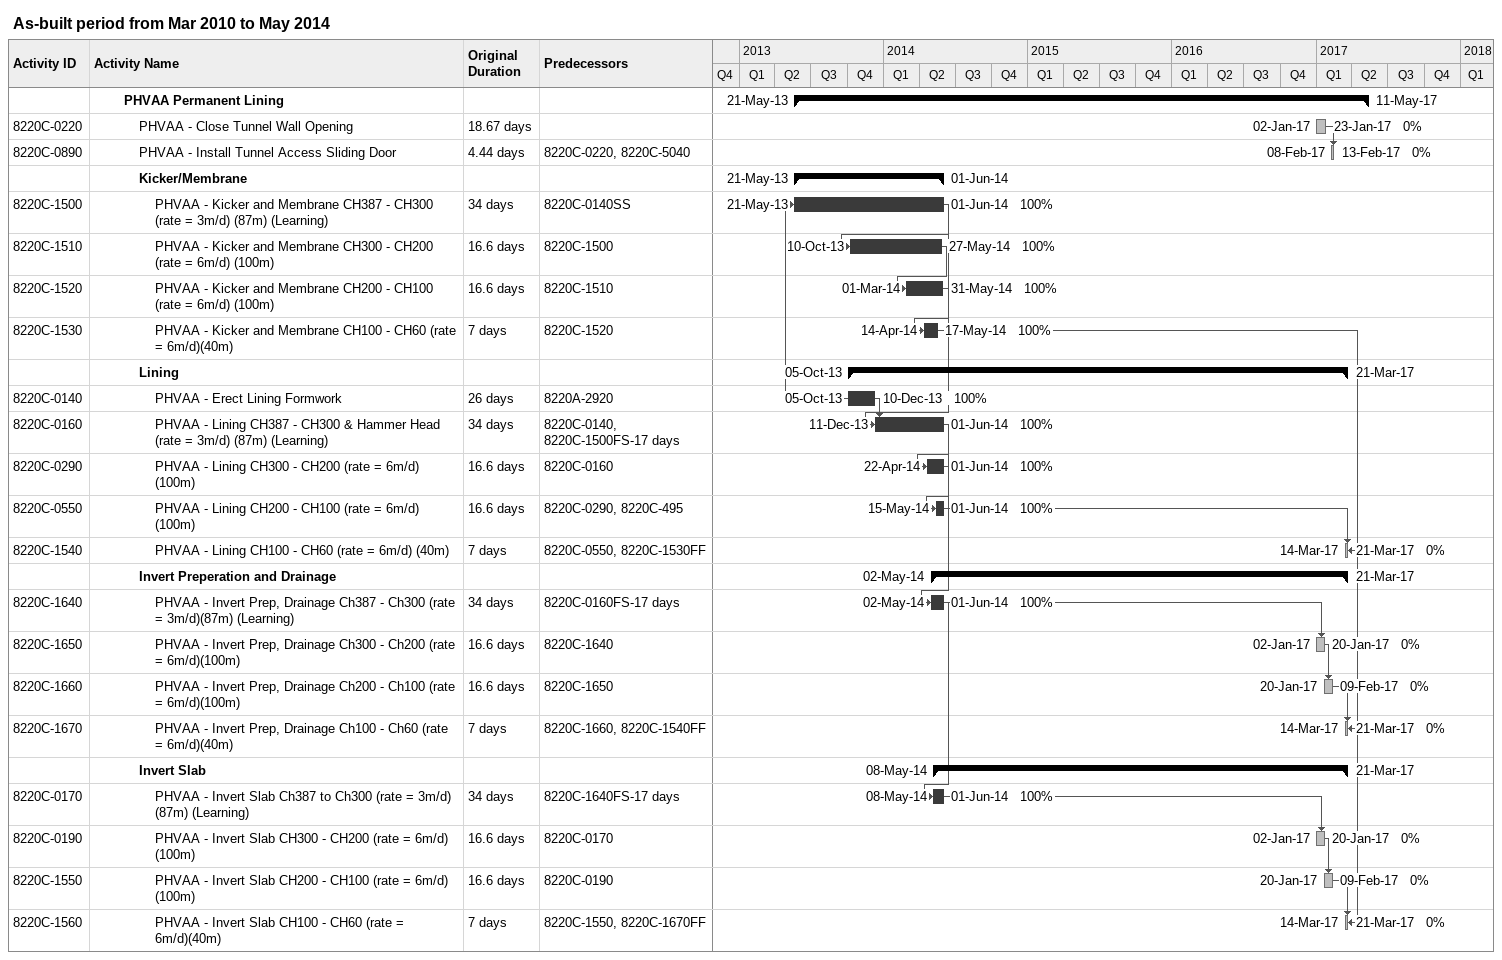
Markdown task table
As-built period from Mar 2010 to May 2014

| ID | Level | Task | Original duration | Start | Finish | Predecessors | % complete |
|---|---|---|---|---|---|---|---|
|  | 3 | **PHVAA Permanent Lining** |  | 2013-05-21 | 2017-05-11 |  |  |
| 8220C-0220 | 4 | PHVAA - Close Tunnel Wall Opening | 18.67d | 2017-01-02 | 2017-01-23 |  | 0 |
| 8220C-0890 | 4 | PHVAA - Install Tunnel Access Sliding Door | 4.44d | 2017-02-08 | 2017-02-13 | 8220C-0220, 8220C-5040 | 0 |
|  | 4 | **Kicker/Membrane** |  | 2013-05-21 | 2014-06-01 |  |  |
| 8220C-1500 | 5 | PHVAA - Kicker and Membrane CH387 - CH300 (rate = 3m/d) (87m) (Learning) | 34d | 2013-05-21 | 2014-06-01 | 8220C-0140SS | 100 |
| 8220C-1510 | 5 | PHVAA - Kicker and Membrane CH300 - CH200 (rate = 6m/d) (100m) | 16.6d | 2013-10-10 | 2014-05-27 | 8220C-1500 | 100 |
| 8220C-1520 | 5 | PHVAA - Kicker and Membrane CH200 - CH100 (rate = 6m/d) (100m) | 16.6d | 2014-03-01 | 2014-05-31 | 8220C-1510 | 100 |
| 8220C-1530 | 5 | PHVAA - Kicker and Membrane CH100 - CH60 (rate = 6m/d)(40m) | 7d | 2014-04-14 | 2014-05-17 | 8220C-1520 | 100 |
|  | 4 | **Lining** |  | 2013-10-05 | 2017-03-21 |  |  |
| 8220C-0140 | 5 | PHVAA - Erect Lining Formwork | 26d | 2013-10-05 | 2013-12-10 | 8220A-2920 | 100 |
| 8220C-0160 | 5 | PHVAA - Lining CH387 - CH300 & Hammer Head (rate = 3m/d) (87m) (Learning) | 34d | 2013-12-11 | 2014-06-01 | 8220C-0140, 8220C-1500FS-17d | 100 |
| 8220C-0290 | 5 | PHVAA - Lining CH300 - CH200 (rate = 6m/d) (100m) | 16.6d | 2014-04-22 | 2014-06-01 | 8220C-0160 | 100 |
| 8220C-0550 | 5 | PHVAA - Lining CH200 - CH100 (rate = 6m/d) (100m) | 16.6d | 2014-05-15 | 2014-06-01 | 8220C-0290, 8220C-495 | 100 |
| 8220C-1540 | 5 | PHVAA - Lining CH100 - CH60 (rate = 6m/d) (40m) | 7d | 2017-03-14 | 2017-03-21 | 8220C-0550, 8220C-1530FF | 0 |
|  | 4 | **Invert Preperation and Drainage** |  | 2014-05-02 | 2017-03-21 |  |  |
| 8220C-1640 | 5 | PHVAA - Invert Prep, Drainage Ch387 - Ch300 (rate = 3m/d)(87m) (Learning) | 34d | 2014-05-02 | 2014-06-01 | 8220C-0160FS-17d | 100 |
| 8220C-1650 | 5 | PHVAA - Invert Prep, Drainage Ch300 - Ch200 (rate = 6m/d)(100m) | 16.6d | 2017-01-02 | 2017-01-20 | 8220C-1640 | 0 |
| 8220C-1660 | 5 | PHVAA - Invert Prep, Drainage Ch200 - Ch100 (rate = 6m/d)(100m) | 16.6d | 2017-01-20 | 2017-02-09 | 8220C-1650 | 0 |
| 8220C-1670 | 5 | PHVAA - Invert Prep, Drainage Ch100 - Ch60 (rate = 6m/d)(40m) | 7d | 2017-03-14 | 2017-03-21 | 8220C-1660, 8220C-1540FF | 0 |
|  | 4 | **Invert Slab** |  | 2014-05-08 | 2017-03-21 |  |  |
| 8220C-0170 | 5 | PHVAA - Invert Slab Ch387 to Ch300 (rate = 3m/d) (87m) (Learning) | 34d | 2014-05-08 | 2014-06-01 | 8220C-1640FS-17d | 100 |
| 8220C-0190 | 5 | PHVAA - Invert Slab CH300 - CH200 (rate = 6m/d) (100m) | 16.6d | 2017-01-02 | 2017-01-20 | 8220C-0170 | 0 |
| 8220C-1550 | 5 | PHVAA - Invert Slab CH200 - CH100 (rate = 6m/d) (100m) | 16.6d | 2017-01-20 | 2017-02-09 | 8220C-0190 | 0 |
| 8220C-1560 | 5 | PHVAA - Invert Slab CH100 - CH60 (rate = 6m/d)(40m) | 7d | 2017-03-14 | 2017-03-21 | 8220C-1550, 8220C-1670FF | 0 |
